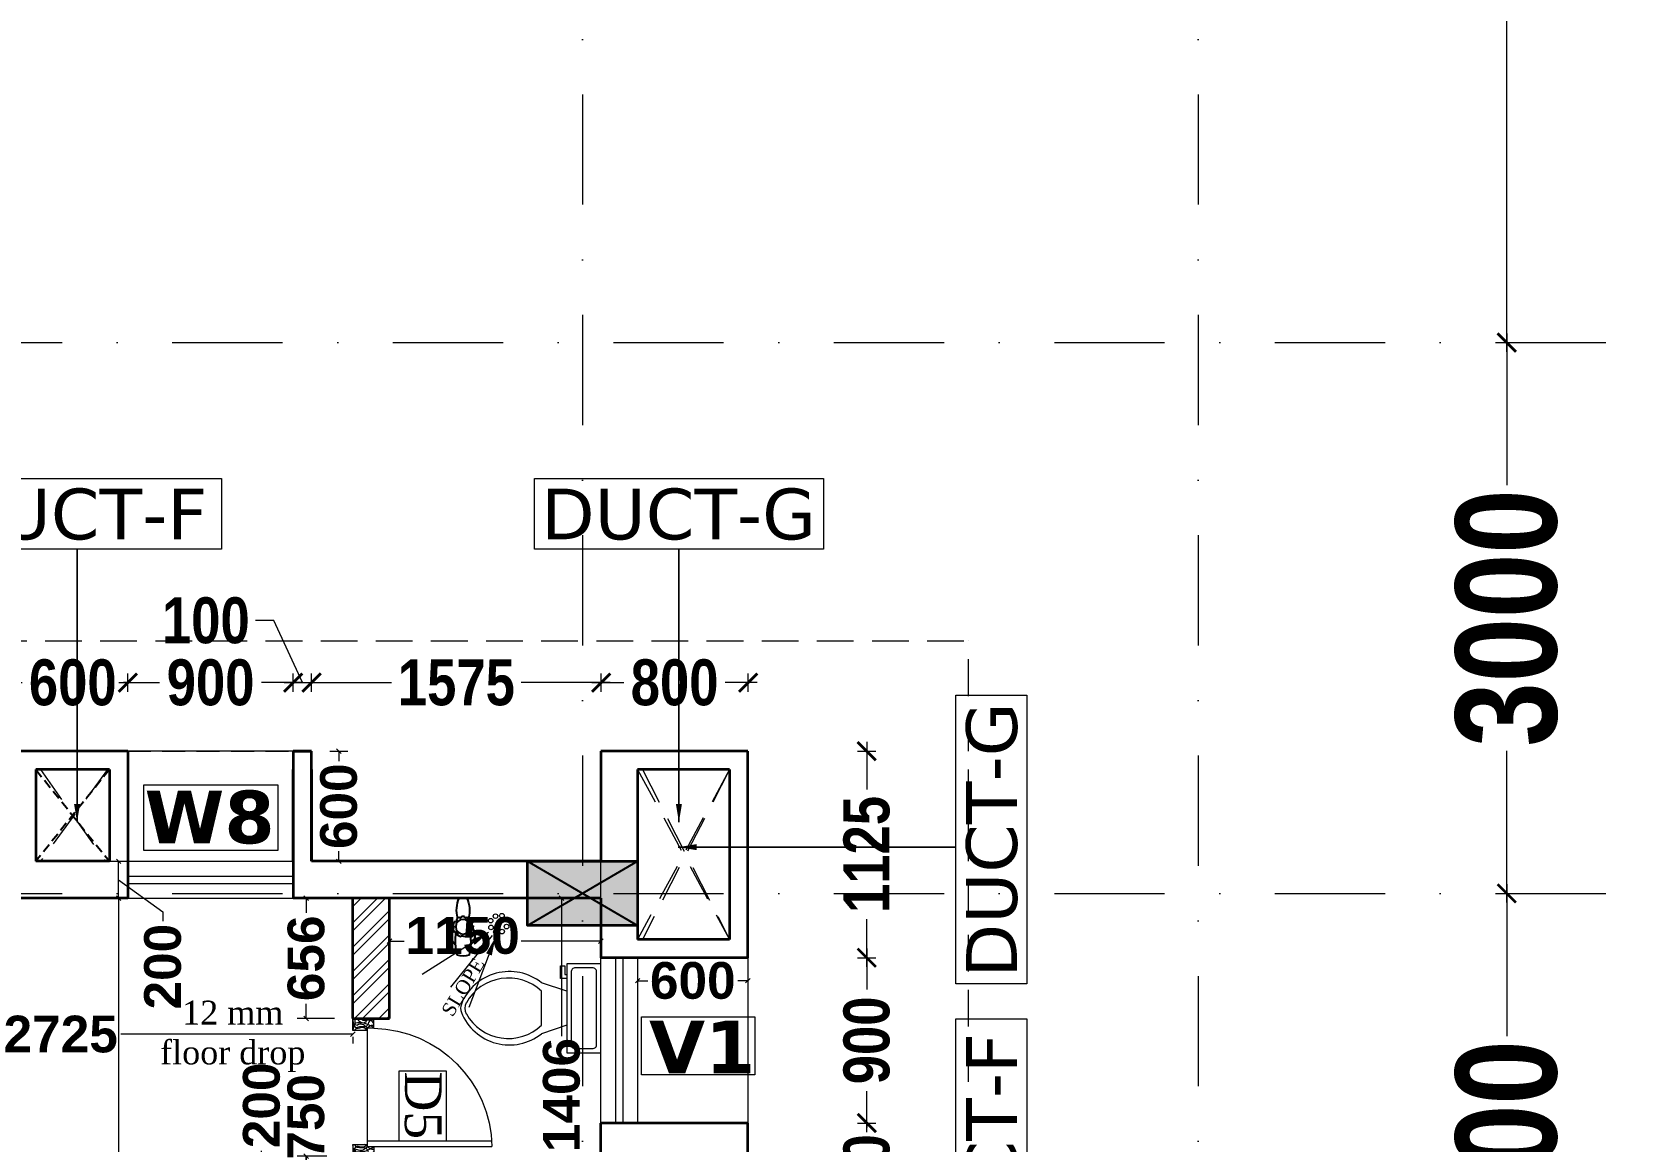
# Model space of a CAD drawing. Header units: millimetres. Extents: x -3092155 to 4513934, y -12317808 to 1850003.
# Drawn here: x -379332 to -370671, y -5516135 to -5510094 of the extents above; entities that cross this region are included whole.
import ezdxf

# ---------------------------------------------------------------- set-up
doc = ezdxf.new("R2010")
doc.units = ezdxf.units.MM
doc.header["$LTSCALE"] = 2
doc.header["$MEASUREMENT"] = 0
doc.header["$PDMODE"] = 34
doc.header["$PDSIZE"] = 500
for name, pattern in [('DASHDOT', [1, 0.5, -0.25, 0, -0.25]), ('DASHED2', [0.375, 0.25, -0.125]), ('HIDDEN', [0.375, 0.25, -0.125])]:
    doc.linetypes.add(name, pattern=pattern)
for name, color, linetype, lineweight in [('AREA AA', 162, 'Continuous', 20), ('coloumn', 10, 'Continuous', 35), ('cornice', 12, 'Continuous', 25), ('D DIM', 250, 'Continuous', 9), ('D5', 10, 'Continuous', 5), ('DOOR', 27, 'Continuous', 5), ('FIXTURE', 252, 'Continuous', 0), ('glass', 5, 'Continuous', 15), ('GRID', 251, 'DASHDOT', 5), ('hatch toilet', 42, 'Continuous', 9), ('PROJ', 251, 'HIDDEN', 5), ('SILL', 74, 'Continuous', 9), ('tap', 97, 'Continuous', 25), ('taxe', 7, 'Continuous', 9), ('toi.dim.', 214, 'Continuous', 9), ('VENTI', 162, 'Continuous', 5), ('WAll', 250, 'Continuous', 35)]:
    doc.layers.add(name, color=color, linetype=linetype, lineweight=lineweight)
doc.layers.add('DOT', color=7, linetype='DASHED2', lineweight=0, true_color=0x89067c)
doc.layers.add('duct text', color=7, linetype='Continuous', lineweight=5, true_color=0x30182a)
doc.styles.add('COLOUMNN DIM', font='ARIALNB.TTF', dxfattribs={"height": 550})
doc.styles.add('door', font='arial.ttf', dxfattribs={"height": 70})
doc.styles.add('INNER DIM', font='ARIALNB.TTF', dxfattribs={"height": 250})
doc.styles.add('int dim', font='arialbd.ttf', dxfattribs={"height": 200})
doc.styles.get("Standard").update_dxf_attribs({"font": 'times.ttf', "height": 500})
doc.styles.add('style2', font='verdana.ttf')
doc.dimstyles.new('DOOR', dxfattribs={"dimtxt": 100, "dimasz": 100, "dimexe": 25, "dimexo": 50, "dimgap": 25, "dimtad": 0, "dimtih": 1, "dimtoh": 1, "dimdec": 0, "dimzin": 3, "dimdsep": 46, "dimtxsty": 'door', "dimblk": 'OBLIQUE', "dimcen": 200, "dimclrd": 256, "dimclre": 256, "dimclrt": 256, "dimadec": 0, "dimazin": 0, "dimtfac": 1, "dimtdec": 0, "dimtofl": 0, "dimtmove": 2, "dimatfit": 3, "dimfxl": 300, "dimfxlon": 1, "dimfrac": 1, "dimtolj": 1, "dimtzin": 0, "dimlwd": -1, "dimlwe": -1, "dimarcsym": 0})
doc.dimstyles.new('external final', dxfattribs={"dimscale": 0, "dimtxt": 250, "dimasz": 100, "dimexe": 50, "dimexo": 50, "dimgap": 50, "dimtad": 0, "dimdec": 0, "dimzin": 0, "dimdsep": 46, "dimtxsty": 'INNER DIM', "dimblk": 'ARCHTICK', "dimcen": 100, "dimdle": 50, "dimclrd": 256, "dimclre": 256, "dimclrt": 256, "dimadec": 0, "dimazin": 0, "dimtfac": 1, "dimtdec": 0, "dimtix": 1, "dimtmove": 1, "dimatfit": 3, "dimfxl": 50, "dimfxlon": 1, "dimtolj": 1, "dimtzin": 0, "dimlwd": -1, "dimlwe": -1, "dimarcsym": 1})
doc.dimstyles.new('toilet detail', dxfattribs={"dimtxt": 150, "dimasz": 25, "dimexe": 50, "dimexo": 100, "dimgap": 25, "dimtad": 0, "dimdec": 0, "dimzin": 3, "dimdsep": 46, "dimtxsty": 'int dim', "dimblk": 'OBLIQUE', "dimcen": 90, "dimclrd": 214, "dimclre": 214, "dimclrt": 256, "dimadec": 0, "dimazin": 0, "dimtfac": 1, "dimtdec": 0, "dimtofl": 0, "dimtmove": 1, "dimatfit": 3, "dimfxl": 1, "dimfrac": 1, "dimtolj": 1, "dimtzin": 0, "dimlwd": -1, "dimlwe": -1, "dimarcsym": 1})

# ---------------------------------------------------------------- blocks, each defined once
blk = doc.blocks.new('*D201')
at = {"layer": 'D DIM', "ltscale": 100, "transparency": 16777216}
for p, q in [((-379408.9, -5513688.2), (-379408.9, -5513588.2)), ((-379408.9, -5513638.2), (-379384.7, -5513638.2)), ((-378808.9, -5513638.2), (-378833, -5513638.2)), ((-378808.9, -5513688.2), (-378808.9, -5513588.2))]:
    blk.add_line(p, q, dxfattribs=at)
at = {"layer": 'Defpoints', "color": 0, "lineweight": 50, "ltscale": 100, "transparency": 16777216}
for p in [(-378808.9, -5513638.2), (-379408.9, -5514011.2), (-378808.9, -5514011.2)]:
    blk.add_point(p, dxfattribs=at)
at = {"layer": 'D DIM', "ltscale": 100, "transparency": 16777216, "insert": (-379108.9, -5513638.2), "char_height": 250, "attachment_point": 5, "style": 'INNER DIM'}
blk.add_mtext('\\A1;600', dxfattribs=at)
blk = doc.blocks.new('_ArchTick')
at = {"color": 0, "linetype": 'ByBlock', "const_width": 0.15}
blk.add_lwpolyline([(-0.5, -0.5), (0.5, 0.5)], dxfattribs=at)
blk = doc.blocks.new('*D202')
at = {"layer": 'D DIM', "ltscale": 100, "transparency": 16777216}
for p, q in [((-378858.9, -5513638.2), (-378636.3, -5513638.2)), ((-378808.9, -5513688.2), (-378808.9, -5513588.2)), ((-377858.9, -5513638.2), (-378081.4, -5513638.2)), ((-377908.9, -5513688.2), (-377908.9, -5513588.2))]:
    blk.add_line(p, q, dxfattribs=at)
at = {"layer": 'Defpoints', "color": 0, "lineweight": 50, "ltscale": 100, "transparency": 16777216}
for p in [(-377908.9, -5513638.2), (-378808.9, -5514011.2), (-377908.9, -5514011.2)]:
    blk.add_point(p, dxfattribs=at)
at = {"layer": 'D DIM', "ltscale": 100, "transparency": 16777216, "xscale": 100, "yscale": 100, "zscale": 100, "rotation": 180}
blk.add_blockref('_ArchTick', (-378808.9, -5513638.2), dxfattribs=at)
at = {"layer": 'D DIM', "ltscale": 100, "transparency": 16777216, "xscale": 100, "yscale": 100, "zscale": 100}
blk.add_blockref('_ArchTick', (-377908.9, -5513638.2), dxfattribs=at)
at = {"layer": 'D DIM', "ltscale": 100, "transparency": 16777216, "insert": (-378358.9, -5513638.2), "char_height": 250, "attachment_point": 5, "style": 'INNER DIM'}
blk.add_mtext('\\A1;900', dxfattribs=at)
blk = doc.blocks.new('*D203')
at = {"layer": 'D DIM', "ltscale": 100, "transparency": 16777216}
for p, q in [((-378014, -5513300.3), (-378114, -5513300.3)), ((-377858.9, -5513638.2), (-378014, -5513300.3)), ((-377958.9, -5513638.2), (-377758.9, -5513638.2)), ((-377908.9, -5513688.2), (-377908.9, -5513588.2)), ((-377808.9, -5513688.2), (-377808.9, -5513588.2))]:
    blk.add_line(p, q, dxfattribs=at)
at = {"layer": 'Defpoints', "color": 0, "lineweight": 50, "ltscale": 100, "transparency": 16777216}
for p in [(-377808.9, -5513638.2), (-377908.9, -5514011.2), (-377808.9, -5514011.2)]:
    blk.add_point(p, dxfattribs=at)
at = {"layer": 'D DIM', "ltscale": 100, "transparency": 16777216, "xscale": 100, "yscale": 100, "zscale": 100, "rotation": 180}
blk.add_blockref('_ArchTick', (-377908.9, -5513638.2), dxfattribs=at)
at = {"layer": 'D DIM', "ltscale": 100, "transparency": 16777216, "xscale": 100, "yscale": 100, "zscale": 100}
blk.add_blockref('_ArchTick', (-377808.9, -5513638.2), dxfattribs=at)
at = {"layer": 'D DIM', "ltscale": 100, "transparency": 16777216, "insert": (-378384.6, -5513300.3), "char_height": 250, "attachment_point": 5, "style": 'INNER DIM'}
blk.add_mtext('\\A1;100', dxfattribs=at)
blk = doc.blocks.new('*D204')
at = {"layer": 'D DIM', "ltscale": 100, "transparency": 16777216}
for p, q in [((-377858.9, -5513638.2), (-377374, -5513638.2)), ((-377808.9, -5513688.2), (-377808.9, -5513588.2)), ((-376183.5, -5513638.2), (-376668.3, -5513638.2)), ((-376233.5, -5513688.2), (-376233.5, -5513588.2))]:
    blk.add_line(p, q, dxfattribs=at)
at = {"layer": 'Defpoints', "color": 0, "lineweight": 50, "ltscale": 100, "transparency": 16777216}
for p in [(-376233.5, -5513638.2), (-377808.9, -5514011.2), (-376233.5, -5514011.2)]:
    blk.add_point(p, dxfattribs=at)
at = {"layer": 'D DIM', "ltscale": 100, "transparency": 16777216, "xscale": 100, "yscale": 100, "zscale": 100, "rotation": 180}
blk.add_blockref('_ArchTick', (-377808.9, -5513638.2), dxfattribs=at)
at = {"layer": 'D DIM', "ltscale": 100, "transparency": 16777216, "xscale": 100, "yscale": 100, "zscale": 100}
blk.add_blockref('_ArchTick', (-376233.5, -5513638.2), dxfattribs=at)
at = {"layer": 'D DIM', "ltscale": 100, "transparency": 16777216, "insert": (-377021.2, -5513638.2), "char_height": 250, "attachment_point": 5, "style": 'INNER DIM'}
blk.add_mtext('\\A1;1575', dxfattribs=at)
blk = doc.blocks.new('*D205')
at = {"layer": 'D DIM', "ltscale": 100, "transparency": 16777216}
for p, q in [((-376283.5, -5513638.2), (-376109.5, -5513638.2)), ((-376233.5, -5513688.2), (-376233.5, -5513588.2)), ((-375383.5, -5513638.2), (-375557.5, -5513638.2)), ((-375433.5, -5513688.2), (-375433.5, -5513588.2))]:
    blk.add_line(p, q, dxfattribs=at)
at = {"layer": 'Defpoints', "color": 0, "lineweight": 50, "ltscale": 100, "transparency": 16777216}
for p in [(-375433.5, -5513638.2), (-376233.5, -5514011.2), (-375433.5, -5514011.2)]:
    blk.add_point(p, dxfattribs=at)
at = {"layer": 'D DIM', "ltscale": 100, "transparency": 16777216, "xscale": 100, "yscale": 100, "zscale": 100, "rotation": 180}
blk.add_blockref('_ArchTick', (-376233.5, -5513638.2), dxfattribs=at)
at = {"layer": 'D DIM', "ltscale": 100, "transparency": 16777216, "xscale": 100, "yscale": 100, "zscale": 100}
blk.add_blockref('_ArchTick', (-375433.5, -5513638.2), dxfattribs=at)
at = {"layer": 'D DIM', "ltscale": 100, "transparency": 16777216, "insert": (-375833.5, -5513638.2), "char_height": 250, "attachment_point": 5, "style": 'INNER DIM'}
blk.add_mtext('\\A1;800', dxfattribs=at)
blk = doc.blocks.new('*D206')
at = {"layer": 'D DIM', "ltscale": 100, "transparency": 16777216}
for p, q in [((-374787.9, -5513961.2), (-374787.9, -5514220.8)), ((-374837.9, -5514011.2), (-374737.9, -5514011.2)), ((-374787.9, -5515186.2), (-374787.9, -5514926.6)), ((-374837.9, -5515136.2), (-374737.9, -5515136.2))]:
    blk.add_line(p, q, dxfattribs=at)
at = {"layer": 'Defpoints', "color": 0, "lineweight": 50, "ltscale": 100, "transparency": 16777216}
for p in [(-375433.5, -5514011.2), (-375433.5, -5515136.2), (-374787.9, -5515136.2)]:
    blk.add_point(p, dxfattribs=at)
at = {"layer": 'D DIM', "ltscale": 100, "transparency": 16777216, "xscale": 100, "yscale": 100, "zscale": 100}
for p, rotation in [((-374787.9, -5514011.2), 90), ((-374787.9, -5515136.2), 270)]:
    blk.add_blockref('_ArchTick', p, dxfattribs=dict(at, rotation=rotation))
at = {"layer": 'D DIM', "ltscale": 100, "transparency": 16777216, "insert": (-374787.9, -5514573.7), "char_height": 250, "attachment_point": 5, "rotation": 90, "style": 'INNER DIM'}
blk.add_mtext('\\A1;1125', dxfattribs=at)
blk = doc.blocks.new('*D207')
at = {"layer": 'D DIM', "ltscale": 100, "transparency": 16777216}
for p, q in [((-374787.9, -5515086.2), (-374787.9, -5515308.8)), ((-374837.9, -5515136.2), (-374737.9, -5515136.2)), ((-374787.9, -5516086.2), (-374787.9, -5515863.6)), ((-374837.9, -5516036.2), (-374737.9, -5516036.2))]:
    blk.add_line(p, q, dxfattribs=at)
at = {"layer": 'Defpoints', "color": 0, "lineweight": 50, "ltscale": 100, "transparency": 16777216}
for p in [(-375433.5, -5515136.2), (-375433.5, -5516036.2), (-374787.9, -5516036.2)]:
    blk.add_point(p, dxfattribs=at)
at = {"layer": 'D DIM', "ltscale": 100, "transparency": 16777216, "xscale": 100, "yscale": 100, "zscale": 100}
for p, rotation in [((-374787.9, -5515136.2), 90), ((-374787.9, -5516036.2), 270)]:
    blk.add_blockref('_ArchTick', p, dxfattribs=dict(at, rotation=rotation))
at = {"layer": 'D DIM', "ltscale": 100, "transparency": 16777216, "insert": (-374787.9, -5515586.2), "char_height": 250, "attachment_point": 5, "rotation": 90, "style": 'INNER DIM'}
blk.add_mtext('\\A1;900', dxfattribs=at)
blk = doc.blocks.new('*D208')
at = {"layer": 'D DIM', "ltscale": 100, "transparency": 16777216}
for p, q in [((-374837.9, -5516036.2), (-374737.9, -5516036.2)), ((-374787.9, -5516036.2), (-374787.9, -5516060.3)), ((-374837.9, -5516636.2), (-374737.9, -5516636.2)), ((-374787.9, -5516636.2), (-374787.9, -5516612.1))]:
    blk.add_line(p, q, dxfattribs=at)
at = {"layer": 'Defpoints', "color": 0, "lineweight": 50, "ltscale": 100, "transparency": 16777216}
for p in [(-375433.5, -5516036.2), (-375433.5, -5516636.2), (-374787.9, -5516636.2)]:
    blk.add_point(p, dxfattribs=at)
at = {"layer": 'D DIM', "ltscale": 100, "transparency": 16777216, "insert": (-374787.9, -5516336.2), "char_height": 250, "attachment_point": 5, "rotation": 90, "style": 'INNER DIM'}
blk.add_mtext('\\A1;600', dxfattribs=at)
blk = doc.blocks.new('*D1019')
at = {"layer": 'D DIM', "ltscale": 100, "transparency": 16777216}
for p, q in [((-371304.6, -5505736.2), (-371304.6, -5508064.1)), ((-371354.6, -5505786.2), (-371254.6, -5505786.2)), ((-371304.6, -5511836.2), (-371304.6, -5509508.3)), ((-371354.6, -5511786.2), (-371254.6, -5511786.2))]:
    blk.add_line(p, q, dxfattribs=at)
at = {"layer": 'Defpoints', "color": 0, "lineweight": 50, "ltscale": 100, "transparency": 16777216}
for p in [(-373333.9, -5505786.2), (-373333.9, -5511786.2), (-371304.6, -5511786.2)]:
    blk.add_point(p, dxfattribs=at)
at = {"layer": 'D DIM', "ltscale": 100, "transparency": 16777216, "xscale": 100, "yscale": 100, "zscale": 100}
for p, rotation in [((-371304.6, -5505786.2), 90), ((-371304.6, -5511786.2), 270)]:
    blk.add_blockref('_ArchTick', p, dxfattribs=dict(at, rotation=rotation))
at = {"layer": 'D DIM', "ltscale": 100, "transparency": 16777216, "insert": (-371304.6, -5508786.2), "char_height": 550, "attachment_point": 5, "rotation": 90, "style": 'COLOUMNN DIM'}
blk.add_mtext('\\A1;6000', dxfattribs=at)
blk = doc.blocks.new('*D1045')
at = {"layer": 'D DIM', "ltscale": 100, "transparency": 16777216}
for p, q in [((-371304.6, -5511736.2), (-371304.6, -5512562.6)), ((-371354.6, -5511786.2), (-371254.6, -5511786.2)), ((-371304.6, -5514836.2), (-371304.6, -5514009.8)), ((-371354.6, -5514786.2), (-371254.6, -5514786.2))]:
    blk.add_line(p, q, dxfattribs=at)
at = {"layer": 'Defpoints', "color": 0, "lineweight": 50, "ltscale": 100, "transparency": 16777216}
for p in [(-373333.9, -5511786.2), (-372983.9, -5514786.2), (-371304.6, -5514786.2)]:
    blk.add_point(p, dxfattribs=at)
at = {"layer": 'D DIM', "ltscale": 100, "transparency": 16777216, "xscale": 100, "yscale": 100, "zscale": 100}
for p, rotation in [((-371304.6, -5511786.2), 90), ((-371304.6, -5514786.2), 270)]:
    blk.add_blockref('_ArchTick', p, dxfattribs=dict(at, rotation=rotation))
at = {"layer": 'D DIM', "ltscale": 100, "transparency": 16777216, "insert": (-371304.6, -5513286.2), "char_height": 550, "attachment_point": 5, "rotation": 90, "style": 'COLOUMNN DIM'}
blk.add_mtext('\\A1;3000', dxfattribs=at)
blk = doc.blocks.new('*D1046')
at = {"layer": 'D DIM', "ltscale": 100, "transparency": 16777216}
for p, q in [((-371354.6, -5514786.2), (-371254.6, -5514786.2)), ((-371304.6, -5514736.2), (-371304.6, -5515562.6)), ((-371304.6, -5517836.2), (-371304.6, -5517009.8)), ((-371354.6, -5517786.2), (-371254.6, -5517786.2))]:
    blk.add_line(p, q, dxfattribs=at)
at = {"layer": 'Defpoints', "color": 0, "lineweight": 50, "ltscale": 100, "transparency": 16777216}
for p in [(-372983.9, -5514786.2), (-373333.9, -5517786.2), (-371304.6, -5517786.2)]:
    blk.add_point(p, dxfattribs=at)
at = {"layer": 'D DIM', "ltscale": 100, "transparency": 16777216, "xscale": 100, "yscale": 100, "zscale": 100}
for p, rotation in [((-371304.6, -5514786.2), 90), ((-371304.6, -5517786.2), 270)]:
    blk.add_blockref('_ArchTick', p, dxfattribs=dict(at, rotation=rotation))
at = {"layer": 'D DIM', "ltscale": 100, "transparency": 16777216, "insert": (-371304.6, -5516286.2), "char_height": 550, "attachment_point": 5, "rotation": 90, "style": 'COLOUMNN DIM'}
blk.add_mtext('\\A1;3000', dxfattribs=at)
blk = doc.blocks.new('S.F')
at = {"layer": 'coloumn', "ltscale": 100}
blk.add_hatch(color=256, dxfattribs=at).paths.add_polyline_path([(109635.5, -5822806.2), (109635.5, -5823156.2), (109035.5, -5823156.2), (109035.5, -5822806.2)])
at = {"layer": 'coloumn', "lineweight": 25, "ltscale": 100}
for p, q in [((109035.5, -5823156.2), (109635.5, -5822806.2)), ((109035.5, -5822806.2), (109635.5, -5823156.2))]:
    blk.add_line(p, q, dxfattribs=at)
at = {"layer": 'coloumn', "ltscale": 100}
blk.add_lwpolyline([(109635.5, -5822806.2), (109635.5, -5823156.2), (109035.5, -5823156.2), (109035.5, -5822806.2)], close=True, dxfattribs=at)
blk = doc.blocks.new('Toilet - top')
for p, q in [((9.75, -4.5), (9.75, -1.5)), ((-4.87, -6.37), (-3.37, -6.37)), ((-4.87, -7.12), (-4.87, -6.37)), ((-2.62, -7.12), (-4.87, -7.12)), ((-3.37, -6.37), (-3.37, -6)), ((-2.62, -6), (-2.62, -7.12)), ((-0.37, -6), (-1.87, -10.5)), ((5.63, -6), (7.13, -10.5)), ((5.63, -10.5), (-0.37, -10.5))]:
    blk.add_line(p, q)
blk.add_lwpolyline([(10.5, -6), (10.5, 0), (-5.25, 0), (-5.25, -6)], close=True)
for points in [[(-4.5, -1.5), (-4.5, -4.5)], [(9, -0.75), (-3.75, -0.75)], [(-3.75, -5.25), (9, -5.25)]]:
    blk.add_lwpolyline(points)
for centre, radius, start, end in [((-3.84, -1.41), 0.663, 81.8699, 188.1301), ((9.09, -1.41), 0.663, 351.8699, 98.1301), ((-3.84, -4.59), 0.663, 171.8699, 278.1301), ((9.09, -4.59), 0.663, 261.8699, 8.1301), ((5.26, -16.19), 9.13, 141.4691, 248.2606), ((5.77, -16.36), 8.5, 136.3677, 240.998), ((-0.01, -16.19), 9.13, 291.7393, 38.5307), ((-0.52, -16.36), 8.5, 299.0018, 43.6321), ((2.63, -22.05), 2, 240.998, 299.0018), ((2.63, -22.81), 2, 248.2606, 291.7393)]:
    blk.add_arc(centre, radius, start, end)
blk = doc.blocks.new('_Oblique')
at = {"color": 0, "linetype": 'ByBlock', "lineweight": -2}
blk.add_line((-0.5, -0.5), (0.5, 0.5), dxfattribs=at)
blk = doc.blocks.new('*D1152')
at = {"layer": 'Defpoints', "color": 0, "lineweight": 50, "ltscale": 100, "transparency": 16777216}
for p in [(-1459065.3, -5386045.7), (-1458811.6, -5386045.7), (-1458811.6, -5386245.7)]:
    blk.add_point(p, dxfattribs=at)
at = {"layer": 'toi.dim.', "color": 214, "ltscale": 100, "transparency": 16777216}
for p, q in [((-1459308.2, -5386066), (-1459308.2, -5386016)), ((-1459065.3, -5386145.7), (-1459308.2, -5386066)), ((-1458911.6, -5386045.7), (-1459115.3, -5386045.7)), ((-1459065.3, -5386245.7), (-1459065.3, -5386045.7)), ((-1458911.6, -5386245.7), (-1459115.3, -5386245.7))]:
    blk.add_line(p, q, dxfattribs=at)
at = {"layer": 'toi.dim.', "color": 214, "ltscale": 100, "transparency": 16777216, "xscale": 25, "yscale": 25, "zscale": 25}
for p, rotation in [((-1459065.3, -5386045.7), 90), ((-1459065.3, -5386245.7), 270)]:
    blk.add_blockref('_Oblique', p, dxfattribs=dict(at, rotation=rotation))
at = {"layer": 'toi.dim.', "ltscale": 100, "transparency": 16777216, "insert": (-1459308.2, -5385768.3), "char_height": 200, "attachment_point": 5, "rotation": 90, "style": 'int dim'}
blk.add_mtext('\\A1;200', dxfattribs=at)
blk = doc.blocks.new('*D1153')
at = {"layer": 'Defpoints', "color": 0, "lineweight": 50, "ltscale": 100, "transparency": 16777216}
for p in [(-1459065.3, -5385295.7), (-1458811.6, -5385295.7), (-1458811.6, -5386045.7)]:
    blk.add_point(p, dxfattribs=at)
at = {"layer": 'toi.dim.', "color": 214, "ltscale": 100, "transparency": 16777216}
for p, q in [((-1458911.6, -5385295.7), (-1459115.3, -5385295.7)), ((-1459065.3, -5385295.7), (-1459065.3, -5385270.7)), ((-1458911.6, -5386045.7), (-1459115.3, -5386045.7)), ((-1459065.3, -5386045.7), (-1459065.3, -5386070.7))]:
    blk.add_line(p, q, dxfattribs=at)
at = {"layer": 'toi.dim.', "color": 214, "ltscale": 100, "transparency": 16777216, "xscale": 25, "yscale": 25, "zscale": 25}
for p, rotation in [((-1459065.3, -5385295.7), 270), ((-1459065.3, -5386045.7), 90)]:
    blk.add_blockref('_Oblique', p, dxfattribs=dict(at, rotation=rotation))
at = {"layer": 'toi.dim.', "ltscale": 100, "transparency": 16777216, "insert": (-1459066.1, -5385830.8), "char_height": 200, "attachment_point": 5, "rotation": 90, "style": 'int dim'}
blk.add_mtext('\\A1;750', dxfattribs=at)
blk = doc.blocks.new('A$C3DC14F32')
at = {"layer": 'DOOR', "ltscale": 100}
for p, q in [((53, 115), (53, 756.7)), ((84, 80), (84, 755.4)), ((0, 0), (0, 115)), ((53, 115), (0, 115)), ((53, 80), (53, 115)), ((697, 115), (697, 80)), ((697, 115), (750, 115)), ((750, 115), (750, 0)), ((53, 80), (697, 80)), ((65, 0), (65, 80)), ((685, 80), (685, 0)), ((65, 0), (0, 0)), ((685, 0), (750, 0))]:
    blk.add_line(p, q, dxfattribs=at)
blk.add_arc((40.3, 100), 656.9, 1.30772, 88.89343, dxfattribs=at)
for points in [[(50, 115), (28.5, 70), (14.5, 33.5), (0, 24)], [(26.5, 115), (8, 91.5), (10.5, 56), (0, 44.5)], [(7, 115), (15, 90.5), (41.5, 75), (48, 24.5), (65, 10)], [(37, 115), (40, 96), (56, 76), (65, 61)], [(743, 115), (735, 90.5), (708.5, 75), (702, 24.5), (685, 10)], [(713, 115), (710, 96), (694, 76), (685, 61)], [(700, 115), (721.5, 70), (735.5, 33.5), (750, 24)], [(723.5, 115), (742, 91.5), (739.5, 56), (750, 44.5)], [(53, 82), (32.5, 31.5), (37, 21), (0, 12)], [(0, 81), (22.5, 62.5), (25, 15), (65, 0)], [(62, 80), (49, 49), (54, 23.5), (4, 0)], [(750, 81), (727.5, 62.5), (725, 15), (685, 0)], [(688, 80), (701, 49), (696, 23.5), (746, 0)], [(697, 82), (717.5, 31.5), (713, 21), (750, 12)]]:
    blk.add_spline(points, degree=3, dxfattribs=at)
blk = doc.blocks.new('14')
at = {"layer": 'FIXTURE', "ltscale": 15000}
for centre in [(-64.7, 9.5), (-57, 27.9), (-38.2, 36), (-38.1, 9.5), (-20.2, 27), (-12.1, 9.5), (-57, -7.8), (-38.2, -15.3), (-18.6, -8.4)]:
    blk.add_circle(centre, 6.97, dxfattribs=at)
blk = doc.blocks.new('ryr')
at = {"layer": 'tap', "ltscale": 100}
for p, q in [((1982562.6, -4956366.8), (1982560.6, -4956373.7)), ((1982569, -4956357.8), (1982576.1, -4956352.9)), ((1982583.7, -4956350.4), (1982590.2, -4956350.1)), ((1982598.2, -4956351.9), (1982604.6, -4956355.3)), ((1982610.7, -4956361.3), (1982614, -4956367.1)), ((1982666.3, -4956367.8), (1982666.3, -4956388.4)), ((1982561.1, -4956384.7), (1982565.1, -4956394.4)), ((1982572.8, -4956401.4), (1982582.2, -4956405.4)), ((1982601.5, -4956402.7), (1982592.8, -4956405.7)), ((1982613.7, -4956389.8), (1982610.1, -4956395.6)), ((1982616, -4956374.1), (1982616, -4956381.8))]:
    blk.add_line(p, q, dxfattribs=at)
blk.add_circle((1982588.3, -4956378.1), 20, dxfattribs=at)
for centre, radius, start, end in [((1982556.2, -4956378.1), 48, 160.1952, 199.8048), ((1982547.7, -4956509), 151.7, 81.7623, 103.9834), ((1982564.4, -4956380.5), 34.6, 56.5528, 138.7143), ((1982563.2, -4956360.5), 6.39, 264.6602, 25.1394), ((1982579.4, -4956350.2), 4.3, 217.9729, 357.2544), ((1982594.6, -4956348.9), 4.62, 195.6991, 319.6996), ((1982608.8, -4956357.1), 4.58, 156.5927, 294.6638), ((1982615.4, -4956370.5), 3.66, 111.8615, 279.3097), ((1982633.1, -4956440.8), 80.2, 65.5625, 105.3327), ((1982547.7, -4956247.1), 151.7, 256.0166, 279.8379), ((1982564.4, -4956375.7), 34.6, 221.3317, 306.2699), ((1982556.9, -4956379.4), 6.73, 307.8899, 56.9197), ((1982568.6, -4956398.3), 5.26, 323.2148, 132.0605), ((1982587.4, -4956410.2), 7.04, 39.9617, 136.8268), ((1982588.3, -4956378.1), 28, 279.2436, 279.2439), ((1982607.8, -4956401.6), 6.38, 69.0303, 190.3369), ((1982633.1, -4956315.4), 80.2, 254.6673, 294.4375), ((1982616.8, -4956386.3), 4.61, 99.2597, 228.4484)]:
    blk.add_arc(centre, radius, start, end, dxfattribs=at)
blk = doc.blocks.new('*D1168')
at = {"layer": 'Defpoints', "color": 0, "lineweight": 50, "ltscale": 100, "transparency": 16777216}
for p in [(-1459065.3, -5384639.5), (-1458811.6, -5384639.5), (-1458811.6, -5385295.7)]:
    blk.add_point(p, dxfattribs=at)
at = {"layer": 'toi.dim.', "color": 214, "ltscale": 100, "transparency": 16777216}
for p, q in [((-1458911.6, -5384639.5), (-1459115.3, -5384639.5)), ((-1459065.3, -5384639.5), (-1459065.3, -5384720.4)), ((-1459065.3, -5385295.7), (-1459065.3, -5385214.8)), ((-1458911.6, -5385295.7), (-1459115.3, -5385295.7))]:
    blk.add_line(p, q, dxfattribs=at)
at = {"layer": 'toi.dim.', "color": 214, "ltscale": 100, "transparency": 16777216, "xscale": 25, "yscale": 25, "zscale": 25}
for p, rotation in [((-1459065.3, -5384639.5), 90), ((-1459065.3, -5385295.7), 270)]:
    blk.add_blockref('_Oblique', p, dxfattribs=dict(at, rotation=rotation))
at = {"layer": 'toi.dim.', "ltscale": 100, "transparency": 16777216, "insert": (-1459065.3, -5384967.6), "char_height": 200, "attachment_point": 5, "rotation": 90, "style": 'int dim'}
blk.add_mtext('\\A1;656', dxfattribs=at)
blk = doc.blocks.new('*D1196')
at = {"layer": 'Defpoints', "color": 0, "lineweight": 50, "ltscale": 100, "transparency": 16777216}
for p in [(-1460336.6, -5384639.5), (-1460086, -5384639.5), (-1460461.6, -5389089.5)]:
    blk.add_point(p, dxfattribs=at)
at = {"layer": 'toi.dim.', "color": 214, "ltscale": 100, "transparency": 16777216}
for p, q in [((-1460236.6, -5384639.5), (-1460036, -5384639.5)), ((-1460086, -5384639.5), (-1460086, -5386538.2)), ((-1460086, -5389089.5), (-1460086, -5387190.8)), ((-1460361.6, -5389089.5), (-1460036, -5389089.5))]:
    blk.add_line(p, q, dxfattribs=at)
at = {"layer": 'toi.dim.', "color": 214, "ltscale": 100, "transparency": 16777216, "xscale": 25, "yscale": 25, "zscale": 25}
for p, rotation in [((-1460086, -5384639.5), 90), ((-1460086, -5389089.5), 270)]:
    blk.add_blockref('_Oblique', p, dxfattribs=dict(at, rotation=rotation))
at = {"layer": 'toi.dim.', "ltscale": 100, "transparency": 16777216, "insert": (-1460086, -5386864.5), "char_height": 200, "attachment_point": 5, "rotation": 90, "style": 'int dim'}
blk.add_mtext('\\A1;4450', dxfattribs=at)
blk = doc.blocks.new('*D1197')
at = {"layer": 'Defpoints', "color": 0, "lineweight": 50, "ltscale": 100, "transparency": 16777216}
for p in [(-1460336.6, -5384439.5), (-1460086, -5384439.5), (-1460336.6, -5384639.5)]:
    blk.add_point(p, dxfattribs=at)
at = {"layer": 'toi.dim.', "color": 214, "ltscale": 100, "transparency": 16777216}
for p, q in [((-1460236.6, -5384439.5), (-1460036, -5384439.5)), ((-1460086, -5384639.5), (-1460086, -5384439.5)), ((-1460086, -5384539.5), (-1459845.8, -5384715.3)), ((-1460236.6, -5384639.5), (-1460036, -5384639.5)), ((-1459845.8, -5384715.3), (-1459845.8, -5384765.3))]:
    blk.add_line(p, q, dxfattribs=at)
at = {"layer": 'toi.dim.', "color": 214, "ltscale": 100, "transparency": 16777216, "xscale": 25, "yscale": 25, "zscale": 25}
for p, rotation in [((-1460086, -5384439.5), 90), ((-1460086, -5384639.5), 270)]:
    blk.add_blockref('_Oblique', p, dxfattribs=dict(at, rotation=rotation))
at = {"layer": 'toi.dim.', "ltscale": 100, "transparency": 16777216, "insert": (-1459845.8, -5385013), "char_height": 200, "attachment_point": 5, "rotation": 90, "style": 'int dim'}
blk.add_mtext('\\A1;200', dxfattribs=at)
blk = doc.blocks.new('*D1222')
at = {"layer": 'Defpoints', "color": 0, "lineweight": 50, "ltscale": 100, "transparency": 16777216}
for p in [(-1458811.6, -5385295.7), (-1461536.6, -5385364.8), (-1458811.6, -5385381.3)]:
    blk.add_point(p, dxfattribs=at)
at = {"layer": 'toi.dim.', "color": 214, "ltscale": 100, "transparency": 16777216}
for p, q in [((-1461536.6, -5385381.3), (-1460729.5, -5385381.3)), ((-1458811.6, -5385381.3), (-1460073.4, -5385381.3)), ((-1458811.6, -5385395.7), (-1458811.6, -5385431.3)), ((-1461536.6, -5385464.8), (-1461536.6, -5385431.3))]:
    blk.add_line(p, q, dxfattribs=at)
at = {"layer": 'toi.dim.', "color": 214, "ltscale": 100, "transparency": 16777216, "xscale": 25, "yscale": 25, "zscale": 25, "rotation": 180}
blk.add_blockref('_Oblique', (-1461536.6, -5385381.3), dxfattribs=at)
at = {"layer": 'toi.dim.', "color": 214, "ltscale": 100, "transparency": 16777216, "xscale": 25, "yscale": 25, "zscale": 25}
blk.add_blockref('_Oblique', (-1458811.6, -5385381.3), dxfattribs=at)
at = {"layer": 'toi.dim.', "ltscale": 100, "transparency": 16777216, "insert": (-1460401.4, -5385381.3), "char_height": 200, "attachment_point": 5, "style": 'int dim'}
blk.add_mtext('\\A1;2725', dxfattribs=at)
blk = doc.blocks.new('*D1229')
at = {"layer": 'Defpoints', "color": 0, "lineweight": 50, "ltscale": 100, "transparency": 16777216}
for p in [(-1459036.6, -5383839.5), (-1458888.1, -5383839.5), (-1459036.6, -5384439.5)]:
    blk.add_point(p, dxfattribs=at)
at = {"layer": 'toi.dim.', "color": 214, "ltscale": 100, "transparency": 16777216}
for p, q in [((-1458936.6, -5383839.5), (-1458838.1, -5383839.5)), ((-1458888.1, -5383839.5), (-1458888.1, -5383894.2)), ((-1458936.6, -5384439.5), (-1458838.1, -5384439.5)), ((-1458888.1, -5384439.5), (-1458888.1, -5384384.7))]:
    blk.add_line(p, q, dxfattribs=at)
at = {"layer": 'toi.dim.', "color": 214, "ltscale": 100, "transparency": 16777216, "xscale": 25, "yscale": 25, "zscale": 25}
for p, rotation in [((-1458888.1, -5383839.5), 90), ((-1458888.1, -5384439.5), 270)]:
    blk.add_blockref('_Oblique', p, dxfattribs=dict(at, rotation=rotation))
at = {"layer": 'toi.dim.', "ltscale": 100, "transparency": 16777216, "insert": (-1458888.1, -5384139.5), "char_height": 200, "attachment_point": 5, "rotation": 90, "style": 'int dim'}
blk.add_mtext('\\A1;600', dxfattribs=at)
blk = doc.blocks.new('*D1230')
at = {"layer": 'Defpoints', "color": 0, "lineweight": 50, "ltscale": 100, "transparency": 16777216}
for p in [(-1457261.6, -5384964.5), (-1456661.6, -5384964.5), (-1456661.6, -5385089.5)]:
    blk.add_point(p, dxfattribs=at)
at = {"layer": 'toi.dim.', "color": 214, "ltscale": 100, "transparency": 16777216}
for p, q in [((-1457261.6, -5385064.5), (-1457261.6, -5385139.5)), ((-1457261.6, -5385089.5), (-1457206.9, -5385089.5)), ((-1456661.6, -5385089.5), (-1456716.4, -5385089.5)), ((-1456661.6, -5385064.5), (-1456661.6, -5385139.5))]:
    blk.add_line(p, q, dxfattribs=at)
at = {"layer": 'toi.dim.', "color": 214, "ltscale": 100, "transparency": 16777216, "xscale": 25, "yscale": 25, "zscale": 25, "rotation": 180}
blk.add_blockref('_Oblique', (-1457261.6, -5385089.5), dxfattribs=at)
at = {"layer": 'toi.dim.', "color": 214, "ltscale": 100, "transparency": 16777216, "xscale": 25, "yscale": 25, "zscale": 25}
blk.add_blockref('_Oblique', (-1456661.6, -5385089.5), dxfattribs=at)
at = {"layer": 'toi.dim.', "ltscale": 100, "transparency": 16777216, "insert": (-1456961.6, -5385089.5), "char_height": 200, "attachment_point": 5, "style": 'int dim'}
blk.add_mtext('\\A1;600', dxfattribs=at)
blk = doc.blocks.new('*D1231')
at = {"layer": 'Defpoints', "color": 0, "lineweight": 50, "ltscale": 100, "transparency": 16777216}
for p in [(-1457893.3, -5384639.5), (-1457893.3, -5386045.7), (-1457675.6, -5386045.7)]:
    blk.add_point(p, dxfattribs=at)
at = {"layer": 'toi.dim.', "color": 214, "ltscale": 100, "transparency": 16777216}
for p, q in [((-1457793.3, -5384639.5), (-1457625.6, -5384639.5)), ((-1457675.6, -5384639.5), (-1457675.6, -5385392.3)), ((-1457793.3, -5386045.7), (-1457625.6, -5386045.7)), ((-1457675.6, -5386045.7), (-1457675.6, -5386031.8))]:
    blk.add_line(p, q, dxfattribs=at)
at = {"layer": 'toi.dim.', "color": 214, "ltscale": 100, "transparency": 16777216, "xscale": 25, "yscale": 25, "zscale": 25}
for p, rotation in [((-1457675.6, -5384639.5), 90), ((-1457675.6, -5386045.7), 270)]:
    blk.add_blockref('_Oblique', p, dxfattribs=dict(at, rotation=rotation))
at = {"layer": 'toi.dim.', "ltscale": 100, "transparency": 16777216, "insert": (-1457675.6, -5385712.1), "char_height": 200, "attachment_point": 5, "rotation": 90, "style": 'int dim'}
blk.add_mtext('\\A1;1406', dxfattribs=at)
blk = doc.blocks.new('*D1135')
at = {"layer": 'Defpoints', "color": 0, "lineweight": 50, "ltscale": 100, "transparency": 16777216}
for p in [(-1458611.6, -5384874.9), (-1458611.6, -5384911.4), (-1457461.6, -5384911.4)]:
    blk.add_point(p, dxfattribs=at)
at = {"layer": 'toi.dim.', "color": 214, "ltscale": 100, "transparency": 16777216}
for p, q in [((-1458611.6, -5384811.4), (-1458611.6, -5384824.9)), ((-1458611.6, -5384874.9), (-1458531.5, -5384874.9)), ((-1457461.6, -5384874.9), (-1457895.9, -5384874.9)), ((-1457461.6, -5384811.4), (-1457461.6, -5384824.9))]:
    blk.add_line(p, q, dxfattribs=at)
at = {"layer": 'toi.dim.', "color": 214, "ltscale": 100, "transparency": 16777216, "xscale": 25, "yscale": 25, "zscale": 25, "rotation": 180}
blk.add_blockref('_Oblique', (-1458611.6, -5384874.9), dxfattribs=at)
at = {"layer": 'toi.dim.', "color": 214, "ltscale": 100, "transparency": 16777216, "xscale": 25, "yscale": 25, "zscale": 25}
blk.add_blockref('_Oblique', (-1457461.6, -5384874.9), dxfattribs=at)
at = {"layer": 'toi.dim.', "ltscale": 100, "transparency": 16777216, "insert": (-1458213.7, -5384844.7), "char_height": 200, "attachment_point": 5, "style": 'int dim'}
blk.add_mtext('\\A1;1150', dxfattribs=at)
blk = doc.blocks.new('7u6ujuj')
at = {"layer": 'hatch toilet', "ltscale": 100}
h = blk.add_hatch(dxfattribs=at)
h.set_pattern_fill('ANSI32', color=256, scale=250, style=0)
h.set_pattern_definition([(45, (99708.5, 251064.38), (-66.2912607, 66.2912607), []), (45, (99752.69, 251064.38), (-66.2912607, 66.2912607), [])])
h.paths.add_polyline_path([(-1458811.6, -5385295.7), (-1458696.6, -5385295.7), (-1458611.6, -5385295.7), (-1458611.6, -5384639.5), (-1458811.6, -5384639.5)])
at = {"layer": 'D5'}
blk.add_lwpolyline([(-1458301.1, -5385962.4), (-1458301.1, -5385582), (-1458561.7, -5385582), (-1458561.7, -5385962.4)], close=True, dxfattribs=at)
at = {"layer": 'DOOR', "ltscale": 100}
blk.add_line((-1457855.7, -5384786), (-1457861.6, -5384789.5), dxfattribs=at)
at = {"layer": 'DOT', "lineweight": 25, "ltscale": 100}
for p, q in [((-1460536.6, -5383939.5), (-1460136.6, -5384439.5)), ((-1460136.6, -5383939.5), (-1460536.6, -5384439.5))]:
    blk.add_line(p, q, dxfattribs=at)
at = {"layer": 'DOT', "ltscale": 400}
for p, q in [((-1457261.6, -5383939.5), (-1456761.6, -5384864.5)), ((-1456761.6, -5383939.5), (-1457261.6, -5384864.5))]:
    blk.add_line(p, q, dxfattribs=at)
at = {"layer": 'glass', "ltscale": 100}
for p, q in [((-1460036.6, -5384519.5), (-1459136.6, -5384519.5)), ((-1460036.6, -5384559.5), (-1459136.6, -5384559.5)), ((-1457381.6, -5384964.2), (-1457381.6, -5385864.2)), ((-1457341.6, -5384964.2), (-1457341.6, -5385864.2))]:
    blk.add_line(p, q, dxfattribs=at)
at = {"layer": 'PROJ', "ltscale": 250}
blk.add_line((-1460036.6, -5383839.5), (-1459136.6, -5383839.5), dxfattribs=at)
at = {"layer": 'SILL', "ltscale": 100}
for p, q in [((-1457461.6, -5391864.5), (-1457461.6, -5383839.5)), ((-1460036.6, -5384439.5), (-1459136.6, -5384439.5)), ((-1460036.6, -5384639.5), (-1458961.6, -5384639.5)), ((-1457261.6, -5384964.5), (-1457261.6, -5385864.5))]:
    blk.add_line(p, q, dxfattribs=at)
at = {"layer": 'VENTI', "ltscale": 100}
for points in [[(-1459219.2, -5384380.1), (-1459948.8, -5384380.1), (-1459948.8, -5384023), (-1459219.2, -5384023)], [(-1456624.7, -5385602.5), (-1457241, -5385602.5), (-1457241, -5385286.5), (-1456624.7, -5385286.5)]]:
    blk.add_lwpolyline(points, close=True, dxfattribs=at)
at = {"layer": 'WAll', "ltscale": 100}
for p, q in [((-1460036.6, -5383839.5), (-1460636.6, -5383839.5)), ((-1460036.6, -5383839.5), (-1460636.6, -5383839.5)), ((-1460036.6, -5383839.5), (-1460036.6, -5384639.5)), ((-1459136.6, -5383839.5), (-1459036.6, -5383839.5)), ((-1459036.6, -5383839.5), (-1459136.6, -5383839.5)), ((-1459136.6, -5383839.5), (-1459136.6, -5383839.5)), ((-1459136.6, -5383839.5), (-1459136.6, -5384639.5)), ((-1459036.6, -5384439.5), (-1459036.6, -5383839.5)), ((-1456661.6, -5383839.5), (-1457461.6, -5383839.5)), ((-1457461.6, -5383839.5), (-1457461.6, -5384439.5)), ((-1456661.6, -5383839.5), (-1457361.2, -5383839.5)), ((-1456661.6, -5384964.5), (-1456661.6, -5383839.5)), ((-1460136.6, -5383939.5), (-1460536.6, -5383939.5)), ((-1460136.6, -5383939.5), (-1460536.6, -5383939.5)), ((-1460536.6, -5383939.5), (-1460536.6, -5384439.5)), ((-1460136.6, -5383939.5), (-1460136.6, -5384439.5)), ((-1459136.6, -5384439.5), (-1459136.6, -5383939.5)), ((-1459036.6, -5383939.5), (-1459036.6, -5384439.5)), ((-1456761.6, -5383939.5), (-1457261.6, -5383939.5)), ((-1457261.6, -5383939.5), (-1457261.6, -5384864.5)), ((-1456761.6, -5383939.5), (-1457261.6, -5383939.5)), ((-1456761.6, -5383939.5), (-1456761.6, -5384864.5)), ((-1460136.6, -5384439.5), (-1460536.6, -5384439.5)), ((-1457461.6, -5384439.5), (-1459036.6, -5384439.5)), ((-1460036.6, -5384639.5), (-1460636.6, -5384639.5)), ((-1457461.6, -5384639.5), (-1459136.6, -5384639.5)), ((-1458811.6, -5385295.7), (-1458811.6, -5384639.5)), ((-1458611.6, -5385295.7), (-1458611.6, -5384639.5)), ((-1457461.6, -5384639.5), (-1457461.6, -5384964.5)), ((-1456761.6, -5384864.5), (-1457261.6, -5384864.5)), ((-1456661.6, -5384964.5), (-1457461.6, -5384964.5)), ((-1458811.6, -5385295.7), (-1458611.6, -5385295.7)), ((-1456661.6, -5385864.5), (-1457461.6, -5385864.5)), ((-1457461.6, -5386464.5), (-1457461.6, -5385864.5)), ((-1456661.6, -5386464.5), (-1456661.6, -5385864.5))]:
    blk.add_line(p, q, dxfattribs=at)
at = {"layer": 'DOOR', "ltscale": 100, "xscale": -1, "rotation": 270.0005034062861}
blk.add_blockref('A$C3DC14F32', (-1458811.6, -5386045.7), dxfattribs=at)
at = {"layer": 'FIXTURE', "lineweight": 40, "xscale": -2, "yscale": 2, "zscale": 2, "rotation": 270}
blk.add_blockref('ryr', (8454544.5, -9349972), dxfattribs=at)
at = {"layer": 'FIXTURE', "xscale": 1.8, "yscale": 1.8, "zscale": 1.8, "rotation": 69.52880926786803}
blk.add_blockref('14', (-1457976.8, -5384721), dxfattribs=at)
at = {"layer": 'FIXTURE', "ltscale": 100, "extrusion": (0, 0, -1), "xscale": -30.77059217263013, "yscale": 30.77059217263013, "zscale": -30.7705921728903, "rotation": 90}
blk.add_blockref('Toilet - top', (1457461.6, -5385158.7), dxfattribs=at)
at = {"layer": 'D5', "insert": (-1458328.2, -5385767.8), "char_height": 200, "width": 464.194, "attachment_point": 2, "rotation": 270}
blk.add_mtext('\\pt2000;D5', dxfattribs=at)
at = {"layer": 'taxe', "color": 0, "insert": (-1458243.9, -5385104.5), "char_height": 75, "attachment_point": 2, "rotation": 58.78488}
blk.add_mtext('SLOPE', dxfattribs=at)
at = {"layer": 'taxe', "color": 0, "insert": (-1459465, -5385587.3), "char_height": 130, "attachment_point": 8}
blk.add_mtext('12 mm \\Pfloor drop', dxfattribs=at)
at = {"layer": 'VENTI', "ltscale": 100, "char_height": 287, "attachment_point": 5, "style": 'style2'}
for s, insert in [('\\pt3157;{\\fVerdana|b1|i0|c0|p34;W8}', (-1459590.9, -5384200.6)), ('\\pt3157;{\\fVerdana|b1|i0|c0|p34;V1}', (-1456910.1, -5385450.8))]:
    blk.add_mtext(s, dxfattribs=dict(at, insert=insert))
at = {"layer": 'toi.dim.', "ltscale": 100}
for base, p1, p2, picture, middle in [((-1458888.1, -5383839.5), (-1459036.6, -5384439.5), (-1459036.6, -5383839.5), '*D1229', (-1458888.1, -5384139.5)), ((-1460086, -5384639.5), (-1460461.6, -5389089.5), (-1460336.6, -5384639.5), '*D1196', (-1460086, -5386864.5)), ((-1459065.3, -5384639.5), (-1458811.6, -5385295.7), (-1458811.6, -5384639.5), '*D1168', (-1459065.3, -5384967.6))]:
    dim = blk.add_linear_dim(base=base, p1=p1, p2=p2, angle=90, dimstyle='toilet detail', dxfattribs=at)
    dim.commit()
    dim.dimension.update_dxf_attribs({"geometry": picture, "text_midpoint": middle})
for base, p1, p2, picture, middle in [((-1460086, -5384439.5), (-1460336.6, -5384639.5), (-1460336.6, -5384439.5), '*D1197', (-1459845.8, -5384790.3)), ((-1457675.6, -5386045.7), (-1457893.3, -5384639.5), (-1457893.3, -5386045.7), '*D1231', (-1457675.6, -5385712.1)), ((-1459065.3, -5385295.7), (-1458811.6, -5386045.7), (-1458811.6, -5385295.7), '*D1153', (-1459066.1, -5385830.8)), ((-1459065.3, -5386045.7), (-1458811.6, -5386245.7), (-1458811.6, -5386045.7), '*D1152', (-1459308.2, -5385991))]:
    dim = blk.add_linear_dim(base=base, p1=p1, p2=p2, angle=90, dimstyle='toilet detail', dxfattribs=at)
    dim.commit()
    dim.dimension.update_dxf_attribs({"geometry": picture, "text_midpoint": middle, "dimtype": 160})
for base, p1, p2, picture, middle in [((-1458611.6, -5384874.9), (-1457461.6, -5384911.4), (-1458611.6, -5384911.4), '*D1135', (-1458213.7, -5384844.7)), ((-1458811.6, -5385381.3), (-1461536.6, -5385364.8), (-1458811.6, -5385295.7), '*D1222', (-1460401.4, -5385381.3))]:
    dim = blk.add_linear_dim(base=base, p1=p1, p2=p2, dimstyle='toilet detail', dxfattribs=at)
    dim.commit()
    dim.dimension.update_dxf_attribs({"geometry": picture, "text_midpoint": middle, "dimtype": 160})
dim = blk.add_linear_dim(base=(-1456661.6, -5385089.5), p1=(-1457261.6, -5384964.5), p2=(-1456661.6, -5384964.5), dimstyle='toilet detail', dxfattribs=at)
dim.commit()
dim.dimension.update_dxf_attribs({"geometry": '*D1230', "text_midpoint": (-1456961.6, -5385089.5)})
at = {"layer": 'AREA AA', "ltscale": 100}
for points in [[(-1458073, -5384827.1), (-1458433.7, -5385056.2)], [(-1458054.1, -5384844), (-1458280.2, -5385124.2)], [(-1458035.4, -5384852.8), (-1458180, -5385235.1)]]:
    blk.add_leader(points, dimstyle='toilet detail', override={"dimasz": 100, "dimclrd": 256}, dxfattribs=at)
blk = doc.blocks.new('hyh')
at = {"layer": 'duct text', "ltscale": 0.1}
for points in [[(-116616.9, -5556515.6), (-115044.4, -5556515.6), (-115044.4, -5556901.7), (-116616.9, -5556901.7)], [(-113341.6, -5556515.6), (-111769.1, -5556515.6), (-111769.1, -5556901.7), (-113341.6, -5556901.7)], [(-111048, -5559268.9), (-111048, -5557696.4), (-110661.8, -5557696.4), (-110661.8, -5559268.9)], [(-111048, -5561031.4), (-111048, -5559458.9), (-110661.8, -5559458.9), (-110661.8, -5561031.4)]]:
    blk.add_lwpolyline(points, close=True, dxfattribs=at)
at = {"layer": 'duct text', "ltscale": 0.1, "char_height": 276.639, "width": 1547.237, "attachment_point": 5, "style": 'style2'}
for s, insert in [('\\pt3043;DUCT-F', (-115832.3, -5556712.1)), ('\\pt3043;DUCT-G', (-112557, -5556712.1))]:
    blk.add_mtext(s, dxfattribs=dict(at, insert=insert))
at = {"layer": 'duct text', "ltscale": 0.1, "char_height": 276.639, "width": 1547.237, "attachment_point": 5, "rotation": 90, "style": 'style2'}
for s, insert in [('\\pt3043;DUCT-G', (-110851.4, -5558484.3)), ('\\pt3043;DUCT-F', (-110851.4, -5560246.8))]:
    blk.add_mtext(s, dxfattribs=dict(at, insert=insert))
at = {"layer": 'duct text', "ltscale": 0.1}
for points in [[(-115830.7, -5558388.1), (-115830.7, -5556901.7), (-115830.7, -5558388.1)], [(-112555.3, -5558388.1), (-112555.3, -5556901.7), (-112555.3, -5558388.1)], [(-112559.1, -5558523.8), (-111048, -5558523.8), (-112559.1, -5558523.8)]]:
    blk.add_leader(points, dimstyle='DOOR', dxfattribs=at)

msp = doc.modelspace()

# ---------------------------------------------------------------- linework, layer by layer
at = {"layer": 'DOT', "ltscale": 400}
for p, q in [((-386759.3, -5513410.2), (-374234.3, -5513410.2)), ((-374234.3, -5523011.2), (-374234.3, -5513410.2)), ((-379284.7, -5514111.2), (-378931.2, -5514611.2)), ((-378920.7, -5514111.2), (-379284.7, -5514611.2)), ((-375534.3, -5514111.2), (-376008.9, -5515036.2)), ((-376008.9, -5514111.2), (-375534.3, -5515036.2))]:
    msp.add_line(p, q, dxfattribs=at)
at = {"layer": 'DOT', "linetype": 'Continuous', "ltscale": 400}
for p, q in [((-377809.7, -5514011.2), (-380410.1, -5514011.2)), ((-375434.7, -5515136.2), (-375434.3, -5523536.2))]:
    msp.add_line(p, q, dxfattribs=at)
at = {"layer": 'GRID', "color": 5, "ltscale": 600}
for p, q in [((-376333.9, -5499634.4), (-376333.9, -5584428.2)), ((-372983.9, -5499634.4), (-372983.9, -5584428.2))]:
    msp.add_line(p, q, dxfattribs=at)
at = {"layer": 'GRID', "color": 6, "ltscale": 600}
for p, q in [((-460173.8, -5511786.2), (-367334.4, -5511786.2)), ((-460173.8, -5514786.2), (-367334.4, -5514786.2))]:
    msp.add_line(p, q, dxfattribs=at)

# ---------------------------------------------------------------- block references
at = {"layer": 'coloumn'}
msp.add_blockref('S.F', (-485670.2, 308195), dxfattribs=at)
at = {"layer": 'cornice', "color": 3, "lineweight": 50}
msp.add_blockref('hyh', (-263254.8, 43989.8), dxfattribs=at)
at = {"layer": 'WAll'}
msp.add_blockref('7u6ujuj', (1081226.9, -130171.7), dxfattribs=at)

# ---------------------------------------------------------------- dimensions: what is measured, and where the dimension line sits
at = {"layer": 'D DIM', "ltscale": 100}
for base, p1, p2, override, picture, middle in [((-371304.6, -5511786.2), (-373333.9, -5505786.2), (-373333.9, -5511786.2), {"dimscale": 1, "dimtxsty": 'COLOUMNN DIM'}, '*D1019', (-371304.6, -5508786.2)), ((-371304.6, -5514786.2), (-373333.9, -5511786.2), (-372983.9, -5514786.2), {"dimscale": 1, "dimtxsty": 'COLOUMNN DIM'}, '*D1045', (-371304.6, -5513286.2)), ((-374787.9, -5515136.2), (-375433.5, -5514011.2), (-375433.5, -5515136.2), {"dimscale": 1}, '*D206', (-374787.9, -5514573.7)), ((-371304.6, -5517786.2), (-372983.9, -5514786.2), (-373333.9, -5517786.2), {"dimscale": 1, "dimtxsty": 'COLOUMNN DIM'}, '*D1046', (-371304.6, -5516286.2)), ((-374787.9, -5516036.2), (-375433.5, -5515136.2), (-375433.5, -5516036.2), {"dimscale": 1}, '*D207', (-374787.9, -5515586.2)), ((-374787.9, -5516636.2), (-375433.5, -5516036.2), (-375433.5, -5516636.2), {"dimscale": 1}, '*D208', (-374787.9, -5516336.2))]:
    dim = msp.add_linear_dim(base=base, p1=p1, p2=p2, angle=90, dimstyle='external final', override=override, dxfattribs=at)
    dim.commit()
    dim.dimension.update_dxf_attribs({"geometry": picture, "text_midpoint": middle})
dim = msp.add_linear_dim(base=(-377808.9, -5513638.2), p1=(-377908.9, -5514011.2), p2=(-377808.9, -5514011.2), dimstyle='external final', override={"dimscale": 1}, dxfattribs=at)
dim.commit()
dim.dimension.update_dxf_attribs({"geometry": '*D203', "text_midpoint": (-378164, -5513300.3), "dimtype": 160})
for base, p1, p2, picture, middle in [((-378808.9, -5513638.2), (-379408.9, -5514011.2), (-378808.9, -5514011.2), '*D201', (-379108.9, -5513638.2)), ((-377908.9, -5513638.2), (-378808.9, -5514011.2), (-377908.9, -5514011.2), '*D202', (-378358.9, -5513638.2)), ((-376233.5, -5513638.2), (-377808.9, -5514011.2), (-376233.5, -5514011.2), '*D204', (-377021.2, -5513638.2)), ((-375433.5, -5513638.2), (-376233.5, -5514011.2), (-375433.5, -5514011.2), '*D205', (-375833.5, -5513638.2))]:
    dim = msp.add_linear_dim(base=base, p1=p1, p2=p2, dimstyle='external final', override={"dimscale": 1}, dxfattribs=at)
    dim.commit()
    dim.dimension.update_dxf_attribs({"geometry": picture, "text_midpoint": middle})

doc.saveas('drawing.dxf')
